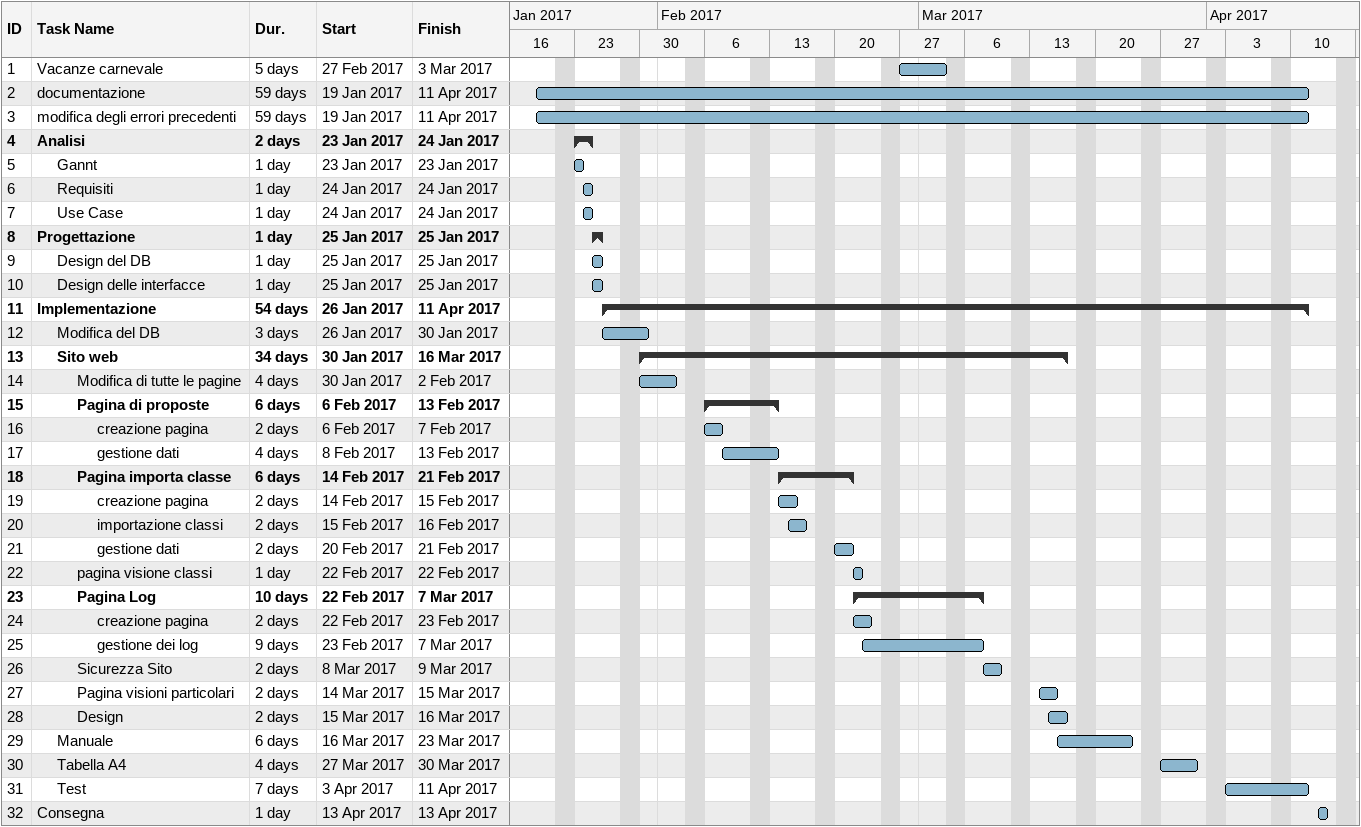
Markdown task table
| ID | Level | Task | Duration | Start | Finish |
|---|---|---|---|---|---|
| 1 | 1 | Vacanze carnevale | 5d | 2017-02-27 | 2017-03-03 |
| 2 | 1 | documentazione | 59d | 2017-01-19 | 2017-04-11 |
| 3 | 1 | modifica degli errori precedenti | 59d | 2017-01-19 | 2017-04-11 |
| 4 | 1 | **Analisi** | 2d | 2017-01-23 | 2017-01-24 |
| 5 | 2 | Gannt | 1d | 2017-01-23 | 2017-01-23 |
| 6 | 2 | Requisiti | 1d | 2017-01-24 | 2017-01-24 |
| 7 | 2 | Use Case | 1d | 2017-01-24 | 2017-01-24 |
| 8 | 1 | **Progettazione** | 1d | 2017-01-25 | 2017-01-25 |
| 9 | 2 | Design del DB | 1d | 2017-01-25 | 2017-01-25 |
| 10 | 2 | Design delle interfacce | 1d | 2017-01-25 | 2017-01-25 |
| 11 | 1 | **Implementazione** | 54d | 2017-01-26 | 2017-04-11 |
| 12 | 2 | Modifica del DB | 3d | 2017-01-26 | 2017-01-30 |
| 13 | 2 | **Sito web** | 34d | 2017-01-30 | 2017-03-16 |
| 14 | 3 | Modifica di tutte le pagine | 4d | 2017-01-30 | 2017-02-02 |
| 15 | 3 | **Pagina di proposte** | 6d | 2017-02-06 | 2017-02-13 |
| 16 | 4 | creazione pagina | 2d | 2017-02-06 | 2017-02-07 |
| 17 | 4 | gestione dati | 4d | 2017-02-08 | 2017-02-13 |
| 18 | 3 | **Pagina importa classe** | 6d | 2017-02-14 | 2017-02-21 |
| 19 | 4 | creazione pagina | 2d | 2017-02-14 | 2017-02-15 |
| 20 | 4 | importazione classi | 2d | 2017-02-15 | 2017-02-16 |
| 21 | 4 | gestione dati | 2d | 2017-02-20 | 2017-02-21 |
| 22 | 3 | pagina visione classi | 1d | 2017-02-22 | 2017-02-22 |
| 23 | 3 | **Pagina Log** | 10d | 2017-02-22 | 2017-03-07 |
| 24 | 4 | creazione pagina | 2d | 2017-02-22 | 2017-02-23 |
| 25 | 4 | gestione dei log | 9d | 2017-02-23 | 2017-03-07 |
| 26 | 3 | Sicurezza Sito | 2d | 2017-03-08 | 2017-03-09 |
| 27 | 3 | Pagina visioni particolari | 2d | 2017-03-14 | 2017-03-15 |
| 28 | 3 | Design | 2d | 2017-03-15 | 2017-03-16 |
| 29 | 2 | Manuale | 6d | 2017-03-16 | 2017-03-23 |
| 30 | 2 | Tabella A4 | 4d | 2017-03-27 | 2017-03-30 |
| 31 | 2 | Test | 7d | 2017-04-03 | 2017-04-11 |
| 32 | 1 | Consegna | 1d | 2017-04-13 | 2017-04-13 |
